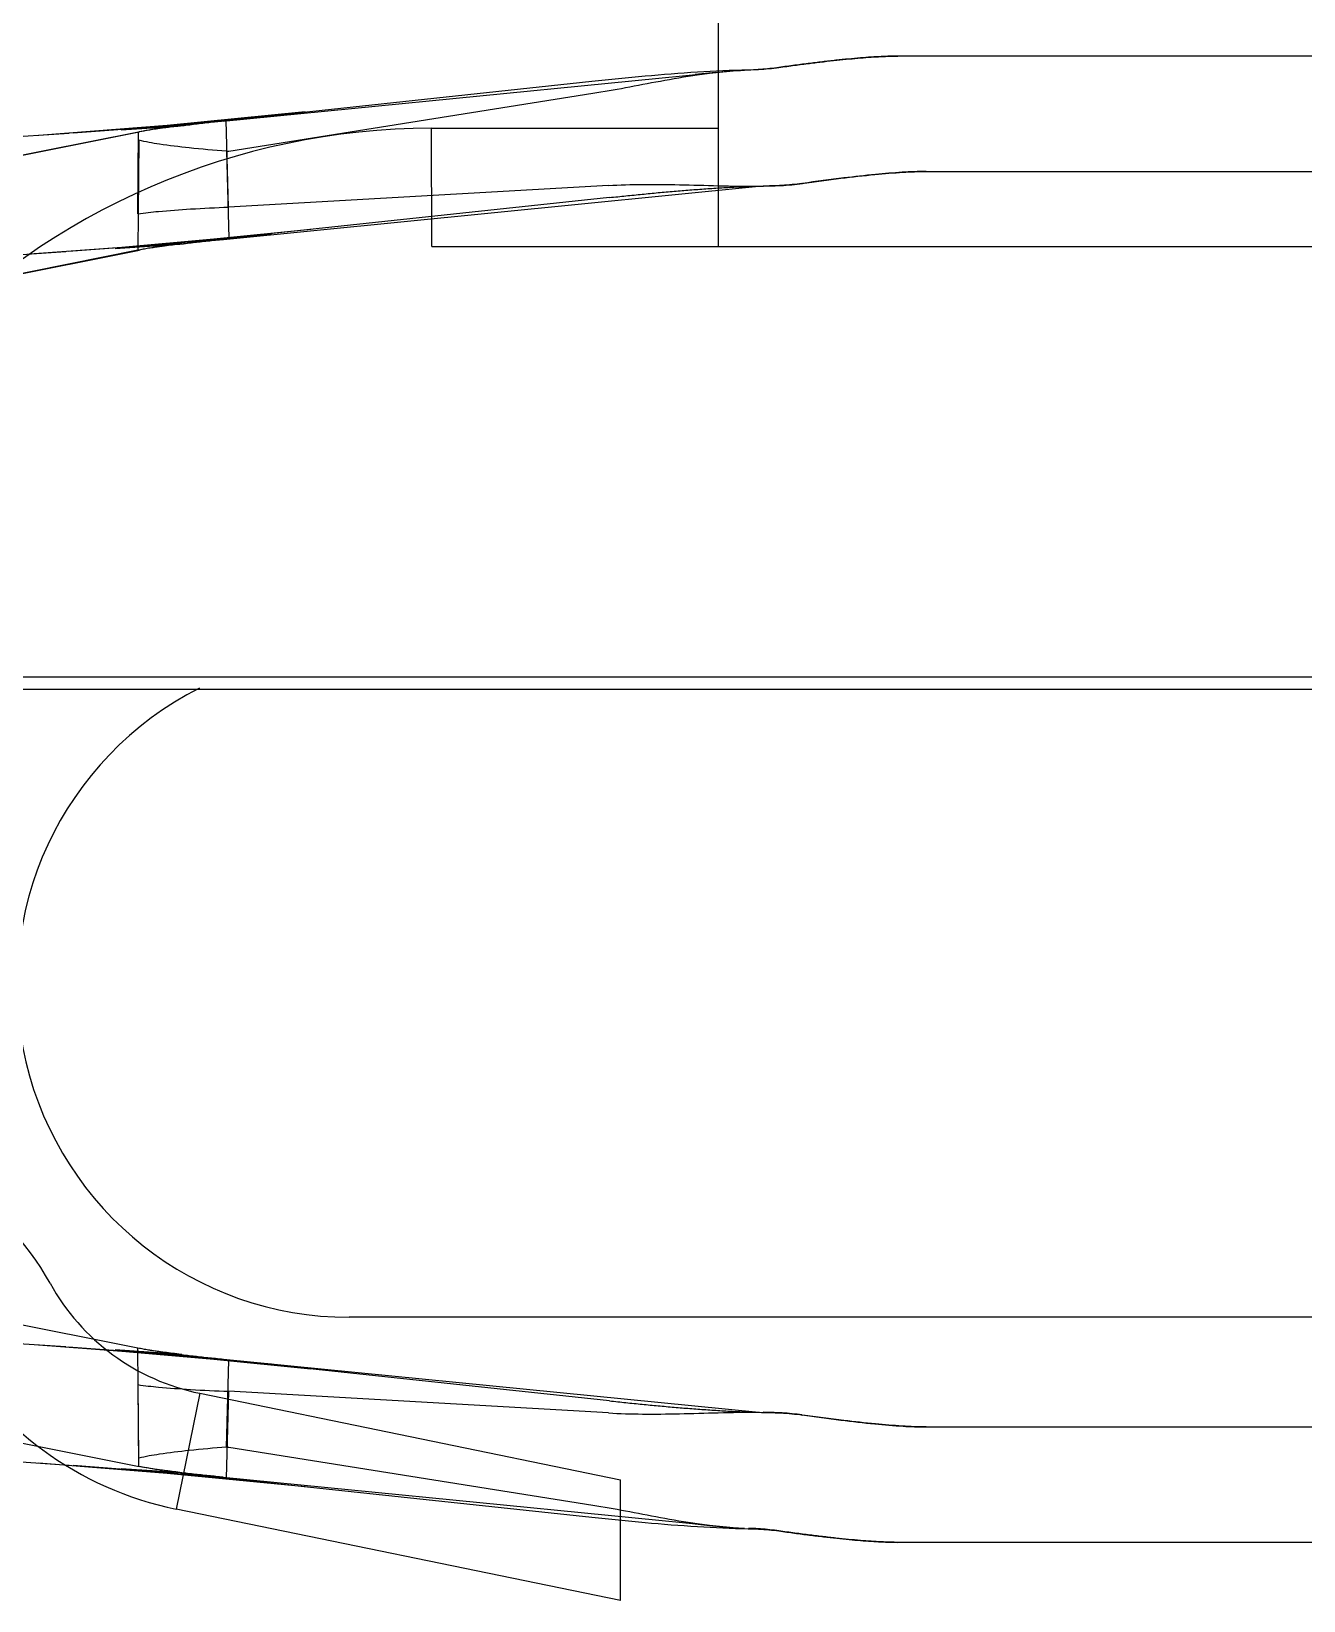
# Model space of a CAD drawing. Header units: millimetres. Extents: x 324 to 7054, y -67 to 2159.
# Drawn here: x 2832.33 to 2849.56, y -6.34 to 14.91 of the extents above; entities that cross this region are included whole.
import ezdxf

# ---------------------------------------------------------------- set-up
doc = ezdxf.new("R2010")
doc.units = ezdxf.units.MM
doc.header["$LTSCALE"] = 153.67
doc.layers.get('0').update_dxf_attribs({"linetype": 'CONTINUOUS'})
doc.layers.add('02___PRT_ALL_AXES', color=7, linetype='CONTINUOUS')
doc.layers.add('CONSTRUCTION_BODIES', color=7, linetype='CONTINUOUS')

msp = doc.modelspace()

# ---------------------------------------------------------------- linework, layer by layer
at = {"linetype": 'Continuous'}
for p, q in [((2837.74818, 13.6), (2841.63009, 13.6)), ((2837.75024, 12), (2837.74833, 13.6)), ((2841.63009, 13.6), (2841.63009, 12)), ((2834.60994, -3.52986), (2834.28928, -5.0974)), ((2834.61009, -3.52989), (2840.30688, -4.70342)), ((2840.30727, -6.3371), (2840.30688, -4.70342)), ((2840.30727, -6.3371), (2834.28943, -5.09743))]:
    msp.add_line(p, q, dxfattribs=at)
for centre, radius, start, end in [((2837.77015, 3.97296), 9.62706, 90.130734, 136.681057), ((2829.37741, -3.8085), 3.65857, 28.907816, 89.644818), ((2835.20631, -0.58973), 3, 208.907816, 258.536655), ((2835.20631, -0.58973), 4.6, 208.907816, 258.502661)]:
    msp.add_arc(centre, radius, start, end, dxfattribs=at)
at = {"layer": '02___PRT_ALL_AXES', "linetype": 'Continuous'}
for p, q in [((2841.63009, 26), (2841.63009, 13.6)), ((2837.75009, 12), (3023.98741, 12)), ((3025.0311, 6.16667), (2829.728, 6.16667)), ((3025.0311, 6), (2830.71401, 6)), ((3025.0311, -2.5), (2836.63009, -2.5))]:
    msp.add_line(p, q, dxfattribs=at)
msp.add_arc((2836.63009, 2), 4.5, 116.751247, 270, dxfattribs=at)
at = {"layer": 'CONSTRUCTION_BODIES', "linetype": 'Continuous'}
for p, q in [((3044.6315, 14.57757), (2844.06381, 14.57674)), ((2834.92668, 13.69556), (2841.87642, 14.38174)), ((2841.59325, 14.35595), (2841.3175, 14.32655)), ((2834.96708, 13.70647), (2839.91804, 14.236)), ((2835.00361, 13.29017), (2839.93195, 14.07298)), ((2833.5422, 13.57682), (2834.34641, 13.63175)), ((2833.5422, 13.57682), (2834.31278, 13.62726)), ((2834.10004, 13.61415), (2834.3129, 13.62865)), ((2834.31278, 13.62726), (2834.34641, 13.63175)), ((2834.9994, 12.53222), (2834.96708, 13.70647)), ((2832.83906, 13.53002), (2830.0934, 13.34511)), ((2831.46241, 13.08571), (2833.78716, 13.55068)), ((2833.77974, 13.54905), (2831.47425, 13.08799)), ((2833.78226, 13.43832), (2833.77011, 11.94732)), ((2833.77101, 12.44174), (2833.77935, 13.54905)), ((2834.96867, 13.28872), (2835.00228, 12.11034)), ((2844.44093, 13.01411), (3044.28793, 13.01451)), ((2834.92777, 12.09573), (2842.18174, 12.8139)), ((2840.14384, 12.82537), (2834.9994, 12.53222)), ((2840.15869, 12.66157), (2835.00228, 12.11034)), ((2832.79346, 11.92686), (2830.83902, 11.7948)), ((2833.77036, 11.94732), (2831.46241, 11.48571)), ((2831.47425, 11.48799), (2833.79037, 11.95118)), ((2834.36363, 12.03351), (2833.46122, 11.97157)), ((2833.46122, 11.97157), (2834.32514, 12.02817)), ((2834.01914, 12.00858), (2834.31228, 12.0281)), ((2834.32514, 12.02817), (2834.36363, 12.03351)), ((2833.79037, -2.92213), (2831.46241, -2.45666)), ((2830.05139, -2.71345), (2832.79346, -2.89781)), ((2833.46122, -2.94252), (2834.32514, -2.99913)), ((2834.36363, -3.00447), (2833.46122, -2.94252)), ((2833.78226, -4.40927), (2833.77011, -2.91828)), ((2834.01914, -2.97954), (2834.31228, -2.99906)), ((2834.32514, -2.99913), (2834.36363, -3.00447)), ((2834.92777, -3.06669), (2842.18174, -3.78485)), ((2834.96867, -4.25968), (2835.00228, -3.08129)), ((2840.15869, -3.63252), (2835.00228, -3.08129)), ((2833.77101, -3.4127), (2833.77935, -4.52001)), ((2834.9994, -3.50317), (2834.96708, -4.67742)), ((2840.14384, -3.79633), (2834.9994, -3.50317)), ((2844.44093, -3.98546), (3044.28793, -3.98507)), ((2831.46241, -4.05666), (2833.78716, -4.52164)), ((2830.0934, -4.31606), (2832.83906, -4.50097)), ((2835.00361, -4.26112), (2839.93195, -5.04393)), ((2833.5422, -4.54778), (2834.31278, -4.59822)), ((2833.5422, -4.54778), (2834.34641, -4.60271)), ((2834.10004, -4.58511), (2834.3129, -4.5996)), ((2834.31278, -4.59822), (2834.34641, -4.60271)), ((2834.92668, -4.66651), (2841.87642, -5.35269)), ((2834.96708, -4.67742), (2839.91804, -5.20696)), ((2841.3175, -5.29751), (2841.59325, -5.3269)), ((3044.6315, -5.5477), (2844.06381, -5.54809))]:
    msp.add_line(p, q, dxfattribs=at)
for points in [[(2836.03697, 13.8209), (2834.16662, 13.63836), (2832.42796, 13.50259)], [(2835.50859, 13.75301), (2834.16498, 13.63034), (2832.89442, 13.53385)], [(2834.96867, 13.28872), (2834.98033, 13.28829), (2834.99198, 13.28877), (2835.00361, 13.29017)], [(2836.11074, 12.22883), (2834.80064, 12.09694), (2833.55085, 11.98713), (2832.36291, 11.89841)], [(2835.58157, 12.16046), (2834.16701, 12.03102), (2832.83026, 11.92942)], [(2832.36291, -2.86937), (2833.55085, -2.95808), (2834.80064, -3.0679), (2836.11074, -3.19979)], [(2832.83026, -2.90037), (2834.16701, -3.00198), (2835.58157, -3.13142)], [(2834.96867, -4.25968), (2834.98033, -4.25924), (2834.99198, -4.25973), (2835.00361, -4.26112)], [(2832.42796, -4.47355), (2834.16662, -4.60932), (2836.03697, -4.79185)], [(2832.89442, -4.5048), (2834.16498, -4.60129), (2835.50859, -4.72397)]]:
    msp.add_lwpolyline(points, dxfattribs=at)
for points, knots in [([(2844.07093, 14.57727), (2844.03372, 14.57727), (2843.95577, 14.57604), (2843.83306, 14.57109), (2843.69869, 14.56302), (2843.55203, 14.55177), (2843.39288, 14.53734), (2843.22157, 14.51975), (2843.03845, 14.49903), (2842.87881, 14.47948), (2842.74541, 14.46234), (2842.64104, 14.44852), (2842.5338, 14.43393), (2842.46136, 14.42383), (2842.42467, 14.41865)], [0, 0, 0, 0, 0.06745223, 0.14129103, 0.2226068, 0.31146121, 0.40790853, 0.51227864, 0.62361645, 0.74197995, 0.80381364, 0.86742399, 0.93281737, 1, 1, 1, 1]), ([(2842.45196, 14.42299), (2842.48786, 14.42802), (2842.55872, 14.43784), (2842.66364, 14.45201), (2842.76575, 14.46543), (2842.89631, 14.48209), (2843.05257, 14.50107), (2843.23187, 14.5212), (2843.39968, 14.53827), (2843.55569, 14.55228), (2843.69957, 14.56321), (2843.83149, 14.57105), (2843.95209, 14.57585), (2844.02873, 14.57704), (2844.06535, 14.57704)], [0, 0, 0, 0, 0.06705574, 0.13233369, 0.19583991, 0.25758062, 0.37579096, 0.4870182, 0.59131887, 0.68780901, 0.77676021, 0.8582252, 0.93226389, 1, 1, 1, 1]), ([(2839.91804, 14.236), (2840.15838, 14.26171), (2840.6345, 14.30989), (2841.34015, 14.36656), (2841.80601, 14.38794), (2842.03533, 14.39199)], [0, 0, 0, 0, 0.34146496, 0.67599797, 1, 1, 1, 1]), ([(2839.93195, 14.07298), (2840.07968, 14.09643), (2840.38482, 14.15124), (2840.85523, 14.24234), (2841.35468, 14.32971), (2841.69939, 14.37009), (2841.87641, 14.38174)], [0, 0, 0, 0, 0.22781248, 0.47211515, 0.72979134, 1, 1, 1, 1]), ([(2842.03535, 14.392), (2842.08283, 14.39284), (2842.17675, 14.39606), (2842.31575, 14.40614), (2842.40703, 14.41669), (2842.45198, 14.42299)], [0, 0, 0, 0, 0.34083975, 0.67423289, 1, 1, 1, 1]), ([(2842.42465, 14.41865), (2842.38321, 14.4128), (2842.29922, 14.40281), (2842.17154, 14.39265), (2842.08539, 14.3888), (2842.04189, 14.38754)], [0, 0, 0, 0, 0.32680164, 0.66019584, 1, 1, 1, 1]), ([(2834.31189, 13.62713), (2834.23999, 13.61835), (2834.10835, 13.60321), (2833.93054, 13.5784), (2833.8254, 13.55817), (2833.77935, 13.54905)], [0, 0, 0, 0, 0.40359194, 0.73839669, 1, 1, 1, 1]), ([(2834.3129, 13.62865), (2834.24332, 13.62005), (2834.11547, 13.60366), (2833.94011, 13.57819), (2833.83452, 13.56016), (2833.78716, 13.55068)], [0, 0, 0, 0, 0.3956591, 0.72740619, 1, 1, 1, 1]), ([(2834.92668, 13.69556), (2834.86048, 13.68902), (2834.72548, 13.67556), (2834.5208, 13.65401), (2834.38245, 13.63777), (2834.3129, 13.62868)], [0, 0, 0, 0, 0.3232403, 0.65918721, 1, 1, 1, 1]), ([(2834.34541, 13.63161), (2834.41249, 13.64137), (2834.54927, 13.65801), (2834.75645, 13.68295), (2834.89644, 13.69891), (2834.96695, 13.70646)], [0, 0, 0, 0, 0.32483066, 0.66018948, 1, 1, 1, 1]), ([(2834.96836, 13.28871), (2834.79986, 13.30151), (2834.49701, 13.32715), (2834.10133, 13.3762), (2833.87427, 13.41469), (2833.78226, 13.43832)], [0, 0, 0, 0, 0.42372375, 0.76180697, 1, 1, 1, 1]), ([(2842.76513, 12.85205), (2842.94101, 12.87696), (2843.26946, 12.92102), (2843.72633, 12.97271), (2844.10901, 13.00484), (2844.33923, 13.0144), (2844.44114, 13.01441)], [0, 0, 0, 0, 0.3162988, 0.59001758, 0.81856007, 1, 1, 1, 1]), ([(2844.44636, 13.01464), (2844.33768, 13.01463), (2844.10828, 13.00455), (2843.73694, 12.97324), (2843.28797, 12.92296), (2842.95991, 12.87913), (2842.774, 12.85282)], [0, 0, 0, 0, 0.19392069, 0.4094311, 0.66494149, 1, 1, 1, 1]), ([(2840.14383, 12.82537), (2840.29774, 12.83413), (2840.61805, 12.84284), (2841.11403, 12.83656), (2841.63907, 12.82062), (2841.99825, 12.8133), (2842.18175, 12.8139)], [0, 0, 0, 0, 0.22687996, 0.47135449, 0.72994016, 1, 1, 1, 1]), ([(2840.15869, 12.66157), (2840.19565, 12.66552), (2840.26945, 12.67334), (2840.37998, 12.68483), (2840.49009, 12.69604), (2840.59977, 12.70695), (2840.70896, 12.71752), (2840.81763, 12.72774), (2840.92573, 12.73758), (2841.03321, 12.74701), (2841.14004, 12.75601), (2841.24724, 12.76463), (2841.35504, 12.77284), (2841.46364, 12.78062), (2841.57217, 12.78785), (2841.68055, 12.79451), (2841.7887, 12.80054), (2841.89655, 12.8059), (2842.00402, 12.81054), (2842.11102, 12.81441), (2842.21747, 12.81746), (2842.28825, 12.81891), (2842.32353, 12.81949)], [0, 0, 0, 0, 0.05136094, 0.10254205, 0.15352546, 0.20429253, 0.25482383, 0.30509915, 0.35509755, 0.40479731, 0.45417601, 0.50321049, 0.55338965, 0.60354757, 0.65365246, 0.70367138, 0.75357028, 0.80331401, 0.85286642, 0.90219038, 0.95124786, 1, 1, 1, 1]), ([(2842.32355, 12.8195), (2842.37499, 12.82033), (2842.47663, 12.8237), (2842.62693, 12.83451), (2842.72553, 12.84596), (2842.77403, 12.85283)], [0, 0, 0, 0, 0.34145125, 0.67484713, 1, 1, 1, 1]), ([(2842.76511, 12.85204), (2842.72078, 12.84576), (2842.63084, 12.83511), (2842.49396, 12.82448), (2842.40153, 12.82063), (2842.35482, 12.81944)], [0, 0, 0, 0, 0.32616638, 0.65956216, 1, 1, 1, 1]), ([(2833.77101, 12.44174), (2833.86353, 12.45645), (2834.10144, 12.48025), (2834.51085, 12.51069), (2834.82749, 12.52527), (2834.99906, 12.53221)], [0, 0, 0, 0, 0.22816999, 0.58178867, 1, 1, 1, 1]), ([(2834.32409, 12.02801), (2834.24908, 12.01893), (2834.11191, 12.00328), (2833.92692, 11.97773), (2833.81778, 11.95676), (2833.77011, 11.94732)], [0, 0, 0, 0, 0.40476777, 0.73966603, 1, 1, 1, 1]), ([(2834.31228, 12.0281), (2834.24375, 12.01971), (2834.11699, 12.00356), (2833.9429, 11.97853), (2833.83754, 11.96061), (2833.79037, 11.95118)], [0, 0, 0, 0, 0.39255782, 0.72651861, 1, 1, 1, 1]), ([(2834.31241, 12.0281), (2834.37876, 12.0369), (2834.51331, 12.05325), (2834.71851, 12.07526), (2834.85729, 12.08875), (2834.92777, 12.09573)], [0, 0, 0, 0, 0.32432822, 0.65676729, 1, 1, 1, 1]), ([(2834.36248, 12.03321), (2834.4317, 12.04335), (2834.57271, 12.06025), (2834.7859, 12.08606), (2834.92977, 12.10258), (2835.00213, 12.11033)], [0, 0, 0, 0, 0.32575376, 0.66114968, 1, 1, 1, 1]), ([(2834.32409, -2.99896), (2834.24908, -2.98989), (2834.11191, -2.97423), (2833.92692, -2.94868), (2833.81778, -2.92771), (2833.77011, -2.91828)], [0, 0, 0, 0, 0.40476777, 0.73966603, 1, 1, 1, 1]), ([(2834.31228, -2.99906), (2834.24375, -2.99067), (2834.11699, -2.97451), (2833.9429, -2.94948), (2833.83754, -2.93157), (2833.79037, -2.92213)], [0, 0, 0, 0, 0.39255782, 0.72651861, 1, 1, 1, 1]), ([(2834.31241, -2.99905), (2834.37876, -3.00785), (2834.51331, -3.0242), (2834.71851, -3.04621), (2834.85729, -3.05971), (2834.92777, -3.06669)], [0, 0, 0, 0, 0.32432822, 0.65676729, 1, 1, 1, 1]), ([(2834.36248, -3.00417), (2834.4317, -3.0143), (2834.57271, -3.03121), (2834.7859, -3.05702), (2834.92977, -3.07354), (2835.00213, -3.08129)], [0, 0, 0, 0, 0.32575376, 0.66114968, 1, 1, 1, 1]), ([(2833.77101, -3.4127), (2833.86353, -3.42741), (2834.10144, -3.4512), (2834.51085, -3.48164), (2834.82749, -3.49623), (2834.99906, -3.50316)], [0, 0, 0, 0, 0.22816999, 0.58178867, 1, 1, 1, 1]), ([(2840.14383, -3.79633), (2840.29774, -3.80508), (2840.61805, -3.81379), (2841.11403, -3.80752), (2841.63907, -3.79157), (2841.99825, -3.78426), (2842.18175, -3.78485)], [0, 0, 0, 0, 0.22687996, 0.47135449, 0.72994016, 1, 1, 1, 1]), ([(2840.15869, -3.63252), (2840.19565, -3.63647), (2840.26945, -3.6443), (2840.37998, -3.65579), (2840.49009, -3.667), (2840.59977, -3.6779), (2840.70896, -3.68848), (2840.81763, -3.6987), (2840.92573, -3.70854), (2841.03321, -3.71797), (2841.14004, -3.72696), (2841.24724, -3.73558), (2841.35504, -3.74379), (2841.46364, -3.75157), (2841.57217, -3.75881), (2841.68055, -3.76546), (2841.7887, -3.77149), (2841.89655, -3.77685), (2842.00402, -3.78149), (2842.11102, -3.78536), (2842.21747, -3.78841), (2842.28825, -3.78987), (2842.32353, -3.79044)], [0, 0, 0, 0, 0.05136094, 0.10254205, 0.15352546, 0.20429253, 0.25482383, 0.30509915, 0.35509755, 0.40479731, 0.45417601, 0.50321049, 0.55338965, 0.60354757, 0.65365246, 0.70367138, 0.75357028, 0.80331401, 0.85286642, 0.90219038, 0.95124786, 1, 1, 1, 1]), ([(2842.32355, -3.79045), (2842.37499, -3.79129), (2842.47663, -3.79465), (2842.62693, -3.80547), (2842.72553, -3.81692), (2842.77403, -3.82378)], [0, 0, 0, 0, 0.34145125, 0.67484713, 1, 1, 1, 1]), ([(2842.76511, -3.823), (2842.72078, -3.81672), (2842.63084, -3.80606), (2842.49396, -3.79543), (2842.40153, -3.79158), (2842.35482, -3.79039)], [0, 0, 0, 0, 0.32616638, 0.65956216, 1, 1, 1, 1]), ([(2842.76513, -3.823), (2842.94101, -3.84791), (2843.26946, -3.89197), (2843.72633, -3.94366), (2844.10901, -3.97579), (2844.33923, -3.98536), (2844.44114, -3.98536)], [0, 0, 0, 0, 0.3162988, 0.59001758, 0.81856007, 1, 1, 1, 1]), ([(2844.44636, -3.98559), (2844.33768, -3.98558), (2844.10828, -3.9755), (2843.73694, -3.94419), (2843.28797, -3.89391), (2842.95991, -3.85008), (2842.774, -3.82378)], [0, 0, 0, 0, 0.19392069, 0.4094311, 0.66494149, 1, 1, 1, 1]), ([(2834.96836, -4.25967), (2834.79986, -4.27246), (2834.49701, -4.2981), (2834.10133, -4.34716), (2833.87427, -4.38565), (2833.78226, -4.40927)], [0, 0, 0, 0, 0.42372375, 0.76180697, 1, 1, 1, 1]), ([(2834.31189, -4.59809), (2834.23999, -4.58931), (2834.10835, -4.57416), (2833.93054, -4.54936), (2833.8254, -4.52913), (2833.77935, -4.52001)], [0, 0, 0, 0, 0.40359194, 0.73839669, 1, 1, 1, 1]), ([(2834.3129, -4.5996), (2834.24332, -4.591), (2834.11547, -4.57462), (2833.94011, -4.54914), (2833.83452, -4.53111), (2833.78716, -4.52164)], [0, 0, 0, 0, 0.3956591, 0.72740619, 1, 1, 1, 1]), ([(2834.92668, -4.66651), (2834.86048, -4.65998), (2834.72548, -4.64651), (2834.5208, -4.62497), (2834.38245, -4.60872), (2834.3129, -4.59964)], [0, 0, 0, 0, 0.3232403, 0.65918721, 1, 1, 1, 1]), ([(2834.34541, -4.60256), (2834.41249, -4.61232), (2834.54927, -4.62896), (2834.75645, -4.6539), (2834.89644, -4.66986), (2834.96695, -4.67742)], [0, 0, 0, 0, 0.32483066, 0.66018948, 1, 1, 1, 1]), ([(2839.93195, -5.04393), (2840.07968, -5.06738), (2840.38482, -5.1222), (2840.85523, -5.2133), (2841.35468, -5.30067), (2841.69939, -5.34104), (2841.87641, -5.35269)], [0, 0, 0, 0, 0.22781248, 0.47211515, 0.72979134, 1, 1, 1, 1]), ([(2839.91804, -5.20696), (2840.15838, -5.23267), (2840.6345, -5.28084), (2841.34015, -5.33752), (2841.80601, -5.35889), (2842.03533, -5.36294)], [0, 0, 0, 0, 0.34146496, 0.67599797, 1, 1, 1, 1]), ([(2842.03535, -5.36295), (2842.08283, -5.36379), (2842.17675, -5.36702), (2842.31575, -5.37709), (2842.40703, -5.38764), (2842.45198, -5.39395)], [0, 0, 0, 0, 0.34083975, 0.67423289, 1, 1, 1, 1]), ([(2842.42465, -5.3896), (2842.38321, -5.38375), (2842.29922, -5.37377), (2842.17154, -5.3636), (2842.08539, -5.35975), (2842.04189, -5.35849)], [0, 0, 0, 0, 0.32680164, 0.66019584, 1, 1, 1, 1]), ([(2844.07093, -5.54822), (2844.03372, -5.54822), (2843.95577, -5.54699), (2843.83306, -5.54205), (2843.69869, -5.53397), (2843.55203, -5.52272), (2843.39288, -5.50829), (2843.22157, -5.49071), (2843.03845, -5.46998), (2842.87881, -5.45043), (2842.74541, -5.43329), (2842.64104, -5.41948), (2842.5338, -5.40489), (2842.46136, -5.39478), (2842.42467, -5.3896)], [0, 0, 0, 0, 0.06745223, 0.14129103, 0.2226068, 0.31146121, 0.40790853, 0.51227864, 0.62361645, 0.74197995, 0.80381364, 0.86742399, 0.93281737, 1, 1, 1, 1]), ([(2842.45196, -5.39394), (2842.48786, -5.39897), (2842.55872, -5.40879), (2842.66364, -5.42296), (2842.76575, -5.43639), (2842.89631, -5.45304), (2843.05257, -5.47203), (2843.23187, -5.49215), (2843.39968, -5.50923), (2843.55569, -5.52324), (2843.69957, -5.53416), (2843.83149, -5.542), (2843.95209, -5.5468), (2844.02873, -5.54799), (2844.06535, -5.54799)], [0, 0, 0, 0, 0.06705574, 0.13233369, 0.19583991, 0.25758062, 0.37579096, 0.4870182, 0.59131887, 0.68780901, 0.77676021, 0.8582252, 0.93226389, 1, 1, 1, 1])]:
    msp.add_open_spline(points, degree=3, knots=knots, dxfattribs=at)
for points in [[(2841.87641, 14.38174), (2841.91334, 14.38325), (2841.95026, 14.38478), (2841.9872, 14.38585)], [(2842.35484, 12.81944), (2842.31664, 12.81847), (2842.27845, 12.81748), (2842.24027, 12.81602)], [(2842.35484, -3.7904), (2842.31664, -3.78942), (2842.27845, -3.78843), (2842.24027, -3.78697)], [(2841.87641, -5.35269), (2841.91334, -5.3542), (2841.95026, -5.35573), (2841.9872, -5.3568)]]:
    msp.add_open_spline(points, degree=3, dxfattribs=at)

doc.saveas('drawing.dxf')
